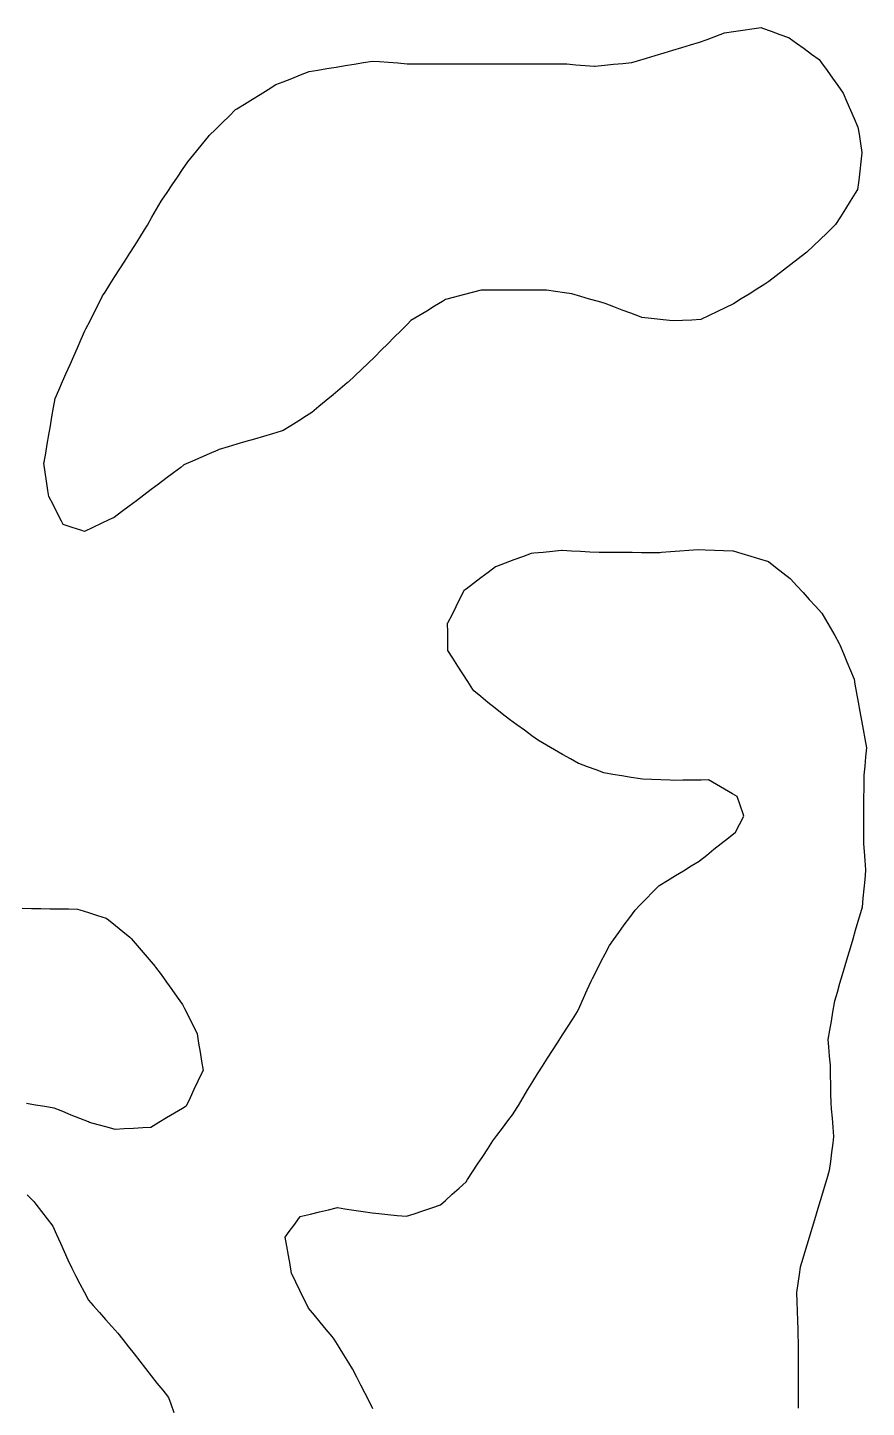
# Model space of a CAD drawing. Header units: millimetres. Extents: x 230 to 3347, y 514 to 5196.
# Drawn here: x 1839 to 1929.8, y 1621.7 to 1771.1 of the extents above; entities that cross this region are included whole.
import ezdxf

# ---------------------------------------------------------------- set-up
doc = ezdxf.new("R2010")
doc.units = ezdxf.units.MM
for name, color, linetype in [('ALL_HOLES', 1, 'Continuous'), ('OUTLINE_ISLAND_01_HOLE_06', 1, 'Continuous'), ('OUTLINE_ISLAND_01_HOLE_16', 1, 'Continuous')]:
    doc.layers.add(name, color=color, linetype=linetype)

msp = doc.modelspace()

# ---------------------------------------------------------------- linework, layer by layer
at = {"layer": 'ALL_HOLES'}
msp.add_lwpolyline([(1927.2697, 1764.0044), (1927.6685, 1763.0873), (1928.0672, 1762.1702), (1928.4659, 1761.2532), (1928.8647, 1760.3361), (1928.9877, 1759.5583), (1929.1438, 1758.5706), (1929.3, 1757.5829), (1929.2979, 1757.5642), (1929.1833, 1756.5707), (1929.0687, 1755.5773), (1928.9541, 1754.5839), (1928.8396, 1753.5905), (1928.5774, 1753.1735), (1928.0452, 1752.3269), (1927.5129, 1751.4803), (1926.9807, 1750.6337), (1926.4485, 1749.7871), (1926.2083, 1749.5552), (1925.4891, 1748.8604), (1924.7698, 1748.1657), (1924.0506, 1747.4709), (1923.3314, 1746.7762), (1923.1965, 1746.6724), (1922.4039, 1746.0625), (1921.6114, 1745.4527), (1920.8189, 1744.8429), (1920.0264, 1744.233), (1919.2338, 1743.6232), (1918.7754, 1743.333), (1917.9304, 1742.7981), (1917.0855, 1742.2632), (1916.2406, 1741.7284), (1915.3957, 1741.1935), (1914.5488, 1740.7883), (1913.6467, 1740.3567), (1912.7447, 1739.9251), (1911.8426, 1739.4935), (1910.8727, 1739.4443), (1909.874, 1739.3935), (1908.8753, 1739.3428), (1908.4649, 1739.3901), (1907.4715, 1739.5046), (1906.478, 1739.6191), (1905.4846, 1739.7336), (1905.2294, 1739.8294), (1904.2932, 1740.1807), (1903.357, 1740.5321), (1902.4207, 1740.8834), (1901.4845, 1741.2348), (1900.7807, 1741.4401), (1899.8207, 1741.72), (1898.8607, 1742), (1897.9007, 1742.28), (1897.1111, 1742.3989), (1896.1223, 1742.5478), (1895.1334, 1742.6967), (1895.0978, 1742.6966), (1894.0978, 1742.6935), (1893.0978, 1742.6905), (1892.0978, 1742.6875), (1891.0978, 1742.6845), (1890.0978, 1742.6814), (1889.0978, 1742.6784), (1888.0978, 1742.6754), (1888.0713, 1742.6684), (1887.1039, 1742.415), (1886.1365, 1742.1616), (1885.1692, 1741.9082), (1884.2018, 1741.6548), (1883.8807, 1741.4597), (1883.0261, 1740.9405), (1882.1714, 1740.4213), (1881.3168, 1739.9022), (1880.4621, 1739.383), (1880.0797, 1738.9992), (1879.3739, 1738.2907), (1878.6681, 1737.5823), (1877.9623, 1736.8739), (1877.2565, 1736.1655), (1876.5507, 1735.4571), (1875.8342, 1734.7747), (1875.1101, 1734.085), (1874.386, 1733.3953), (1873.6619, 1732.7056), (1873.579, 1732.6366), (1872.8101, 1731.9972), (1872.0412, 1731.3578), (1871.2724, 1730.7184), (1870.5035, 1730.079), (1869.7346, 1729.4396), (1869.1601, 1729.076), (1868.3152, 1728.5412), (1867.4702, 1728.0064), (1866.6252, 1727.4715), (1866.4198, 1727.4112), (1865.4604, 1727.1293), (1864.5009, 1726.8474), (1863.5415, 1726.5655), (1862.582, 1726.2836), (1861.6226, 1726.0017), (1860.6631, 1725.7198), (1859.7037, 1725.4379), (1859.549, 1725.3694), (1858.6345, 1724.9647), (1857.7201, 1724.56), (1856.8056, 1724.1553), (1855.8912, 1723.7506), (1855.5394, 1723.4863), (1854.7399, 1722.8856), (1853.9404, 1722.2849), (1853.1409, 1721.6842), (1852.3414, 1721.0835), (1851.5419, 1720.4829), (1850.7424, 1719.8822), (1849.943, 1719.2815), (1849.1435, 1718.6808), (1848.344, 1718.0801), (1847.843, 1717.8402), (1846.9411, 1717.4083), (1846.0391, 1716.9764), (1845.1372, 1716.5445), (1844.722, 1716.68), (1843.7713, 1716.99), (1842.8205, 1717.3001), (1842.6256, 1717.6822), (1842.1711, 1718.5729), (1841.7166, 1719.4637), (1841.2621, 1720.3544), (1841.1678, 1720.995), (1841.0223, 1721.9843), (1840.8767, 1722.9737), (1840.7311, 1723.963), (1840.7457, 1724.0473), (1840.9164, 1725.0326), (1841.087, 1726.018), (1841.2577, 1727.0033), (1841.4283, 1727.9886), (1841.599, 1728.974), (1841.7697, 1729.9593), (1841.9403, 1730.9446), (1841.9434, 1730.9516), (1842.3456, 1731.8671), (1842.7478, 1732.7827), (1843.15, 1733.6982), (1843.5522, 1734.6138), (1843.9544, 1735.5293), (1844.3566, 1736.4449), (1844.7589, 1737.3604), (1845.1611, 1738.276), (1845.2675, 1738.4847), (1845.7216, 1739.3756), (1846.1758, 1740.2665), (1846.63, 1741.1574), (1847.0842, 1742.0483), (1847.3457, 1742.4603), (1847.8816, 1743.3046), (1848.4176, 1744.1488), (1848.9535, 1744.9931), (1849.4894, 1745.8374), (1850.0253, 1746.6816), (1850.5612, 1747.5259), (1851.0972, 1748.3702), (1851.6331, 1749.2144), (1851.9289, 1749.7271), (1852.4287, 1750.5932), (1852.9286, 1751.4593), (1853.4284, 1752.3255), (1853.4964, 1752.4261), (1854.0565, 1753.2545), (1854.6166, 1754.0829), (1855.1768, 1754.9113), (1855.7369, 1755.7397), (1856.297, 1756.5681), (1856.6379, 1756.9861), (1857.27, 1757.761), (1857.9021, 1758.5358), (1858.5342, 1759.3107), (1858.6375, 1759.4127), (1859.3492, 1760.1152), (1860.0609, 1760.8177), (1860.7725, 1761.5202), (1861.4842, 1762.2227), (1861.601, 1762.2955), (1862.4498, 1762.8243), (1863.2985, 1763.3532), (1864.1472, 1763.882), (1864.996, 1764.4108), (1865.8447, 1764.9396), (1866.6489, 1765.2522), (1867.5809, 1765.6145), (1868.513, 1765.9767), (1869.4451, 1766.339), (1870.3853, 1766.497), (1871.3714, 1766.6627), (1872.3576, 1766.8284), (1873.3438, 1766.9941), (1874.33, 1767.1598), (1875.3161, 1767.3255), (1876.3023, 1767.4912), (1877.0557, 1767.4322), (1878.0526, 1767.354), (1879.0495, 1767.2758), (1880.0465, 1767.1976), (1881.0224, 1767.1975), (1882.0224, 1767.1974), (1883.0224, 1767.1973), (1884.0224, 1767.1972), (1885.0224, 1767.1971), (1886.0224, 1767.197), (1887.0224, 1767.1969), (1888.0224, 1767.1968), (1889.0224, 1767.1967), (1890.0224, 1767.1966), (1891.0224, 1767.1965), (1892.0224, 1767.1963), (1893.0224, 1767.1962), (1894.0224, 1767.1961), (1895.0224, 1767.196), (1896.0224, 1767.1959), (1897.0224, 1767.1958), (1897.3366, 1767.1708), (1898.3334, 1767.0913), (1899.3303, 1767.0118), (1900.3271, 1766.9323), (1900.4163, 1766.9409), (1901.4116, 1767.0378), (1902.4069, 1767.1346), (1903.4022, 1767.2314), (1904.3975, 1767.3283), (1905.0047, 1767.5099), (1905.9628, 1767.7964), (1906.9208, 1768.083), (1907.8789, 1768.3695), (1908.837, 1768.6561), (1909.795, 1768.9426), (1910.7531, 1769.2292), (1911.7112, 1769.5157), (1912.5435, 1769.8309), (1913.4787, 1770.1849), (1914.4139, 1770.539), (1914.4195, 1770.5398), (1915.4093, 1770.6819), (1916.3992, 1770.8239), (1917.389, 1770.966), (1918.3789, 1771.1081), (1918.5324, 1771.0526), (1919.4728, 1770.7125), (1920.4132, 1770.3725), (1921.3536, 1770.0324), (1921.4085, 1769.9932), (1922.2219, 1769.4116), (1923.0354, 1768.83), (1923.8488, 1768.2483), (1924.6623, 1767.6667), (1924.9402, 1767.2765), (1925.5201, 1766.4618), (1926.1001, 1765.6472), (1926.6801, 1764.8326), (1927.2601, 1764.0179)], close=True, dxfattribs=at)
for points in [[(1876.3345, 1621.5465), (1875.9238, 1622.4583), (1875.5206, 1623.2315), (1875.0583, 1624.1182), (1874.5959, 1625.0049), (1874.1336, 1625.8916), (1873.7349, 1626.5415), (1873.2119, 1627.3938), (1872.6889, 1628.2462), (1872.1659, 1629.0985), (1871.9261, 1629.3892), (1871.2896, 1630.1605), (1870.653, 1630.9317), (1870.0165, 1631.703), (1869.38, 1632.4743), (1869.3292, 1632.5774), (1868.8867, 1633.4741), (1868.4442, 1634.3709), (1868.0017, 1635.2677), (1867.5593, 1636.1645), (1867.5512, 1636.2094), (1867.3741, 1637.1936), (1867.1971, 1638.1778), (1867.02, 1639.1621), (1866.843, 1640.1463), (1867.2941, 1640.7615), (1867.8854, 1641.5679), (1868.4767, 1642.3744), (1868.6136, 1642.4078), (1869.5849, 1642.6456), (1870.5562, 1642.8833), (1871.5276, 1643.121), (1872.4989, 1643.3587), (1873.3029, 1643.234), (1874.2911, 1643.0806), (1875.2793, 1642.9273), (1876.2674, 1642.774), (1876.9848, 1642.7025), (1877.9798, 1642.6034), (1878.9749, 1642.5043), (1879.97, 1642.4052), (1880.822, 1642.6919), (1881.7698, 1643.0108), (1882.7176, 1643.3297), (1883.6654, 1643.6487), (1884.1995, 1644.1266), (1884.9447, 1644.7934), (1885.6899, 1645.4603), (1886.4351, 1646.1271), (1886.5985, 1646.3778), (1887.1446, 1647.2156), (1887.6906, 1648.0533), (1888.2367, 1648.8911), (1888.7827, 1649.7288), (1889.3288, 1650.5666), (1889.7681, 1651.1483), (1890.3708, 1651.9463), (1890.9735, 1652.7443), (1891.5762, 1653.5423), (1891.5887, 1653.5629), (1892.1061, 1654.4187), (1892.6235, 1655.2744), (1893.1409, 1656.1301), (1893.6583, 1656.9859), (1894.1758, 1657.8416), (1894.7122, 1658.6761), (1895.253, 1659.5173), (1895.7937, 1660.3585), (1896.3345, 1661.1997), (1896.8752, 1662.0409), (1897.416, 1662.8821), (1897.9567, 1663.7233), (1898.4975, 1664.5644), (1898.7415, 1665.1099), (1899.1498, 1666.0228), (1899.5581, 1666.9356), (1899.9665, 1667.8484), (1900.1319, 1668.171), (1900.5884, 1669.0608), (1901.0448, 1669.9505), (1901.5012, 1670.8403), (1901.9577, 1671.7301), (1902.3951, 1672.3321), (1902.9828, 1673.1411), (1903.5706, 1673.9501), (1904.1584, 1674.7592), (1904.7462, 1675.5682), (1905.2272, 1676.0595), (1905.9267, 1676.7741), (1906.6262, 1677.4887), (1907.3258, 1678.2034), (1907.4135, 1678.2571), (1908.2664, 1678.7792), (1909.1192, 1679.3013), (1909.9721, 1679.8234), (1910.825, 1680.3455), (1911.6779, 1680.8676), (1911.7167, 1680.8985), (1912.4993, 1681.5211), (1913.2818, 1682.1437), (1914.0644, 1682.7662), (1914.847, 1683.3888), (1915.6295, 1684.0114), (1916.0565, 1684.8441), (1916.5127, 1685.734), (1916.4347, 1685.9697), (1916.1205, 1686.919), (1915.8063, 1687.8684), (1915.2874, 1688.1646), (1914.4189, 1688.6603), (1913.5505, 1689.156), (1912.682, 1689.6518), (1911.9049, 1689.6416), (1910.905, 1689.6286), (1909.9051, 1689.6155), (1908.9052, 1689.6025), (1908.5215, 1689.6173), (1907.5223, 1689.6558), (1906.523, 1689.6943), (1905.5238, 1689.7329), (1905.2892, 1689.7712), (1904.3024, 1689.9326), (1903.3155, 1690.094), (1902.3286, 1690.2554), (1901.3417, 1690.4168), (1900.5068, 1690.7294), (1899.5703, 1691.0802), (1898.6339, 1691.4309), (1898.6248, 1691.4361), (1897.7553, 1691.9301), (1896.8858, 1692.4241), (1896.0164, 1692.9181), (1895.1469, 1693.412), (1894.2774, 1693.906), (1893.5621, 1694.4318), (1892.7563, 1695.024), (1891.9505, 1695.6162), (1891.1447, 1696.2084), (1890.3389, 1696.8006), (1889.5862, 1697.4161), (1888.8121, 1698.0491), (1888.0379, 1698.6821), (1887.2638, 1699.315), (1887.1717, 1699.458), (1886.6303, 1700.2988), (1886.0889, 1701.1396), (1885.5475, 1701.9803), (1885.0061, 1702.8211), (1884.4647, 1703.6619), (1884.4581, 1704.612), (1884.4512, 1705.612), (1884.4443, 1706.6119), (1884.4646, 1706.6521), (1884.915, 1707.5448), (1885.3655, 1708.4376), (1885.816, 1709.3304), (1886.2665, 1710.2232), (1886.436, 1710.3511), (1887.2344, 1710.9533), (1888.0328, 1711.5554), (1888.8312, 1712.1576), (1889.6296, 1712.7597), (1889.7603, 1712.8084), (1890.6974, 1713.1573), (1891.6346, 1713.5062), (1892.5718, 1713.8551), (1893.5089, 1714.204), (1893.7916, 1714.2321), (1894.7867, 1714.3311), (1895.7818, 1714.4301), (1896.7769, 1714.529), (1896.8418, 1714.5255), (1897.8404, 1714.471), (1898.8389, 1714.4165), (1899.8374, 1714.362), (1900.8359, 1714.3075), (1901.4366, 1714.3057), (1902.4366, 1714.3028), (1903.4366, 1714.2999), (1904.4366, 1714.297), (1905.4366, 1714.2941), (1906.4366, 1714.2911), (1907.4366, 1714.2882), (1907.5836, 1714.2994), (1908.5807, 1714.3753), (1909.5778, 1714.4512), (1910.5749, 1714.5271), (1911.572, 1714.603), (1912.3262, 1714.5731), (1913.3254, 1714.5336), (1914.3247, 1714.4941), (1915.3239, 1714.4545), (1915.3439, 1714.4537), (1916.3006, 1714.1626), (1917.2573, 1713.8714), (1918.2139, 1713.5802), (1919.1706, 1713.289), (1919.9319, 1712.7012), (1920.7234, 1712.0901), (1921.515, 1711.479), (1921.5795, 1711.4082), (1922.2537, 1710.6697), (1922.9279, 1709.9311), (1923.6021, 1709.1926), (1924.2763, 1708.454), (1924.9505, 1707.7155), (1925.3504, 1707.0238), (1925.8509, 1706.1581), (1926.3514, 1705.2923), (1926.8519, 1704.4266), (1926.9151, 1704.2741), (1927.2979, 1703.3503), (1927.6808, 1702.4265), (1928.0637, 1701.5027), (1928.4466, 1700.5789), (1928.5466, 1700.0236), (1928.7238, 1699.0394), (1928.9009, 1698.0552), (1929.0781, 1697.071), (1929.2553, 1696.0869), (1929.4325, 1695.1027), (1929.6097, 1694.1185), (1929.7868, 1693.1343), (1929.6942, 1692.1516), (1929.6004, 1691.156), (1929.5066, 1690.1604), (1929.5036, 1689.7289), (1929.4966, 1688.7289), (1929.4896, 1687.7289), (1929.4826, 1686.729), (1929.4756, 1685.729), (1929.4686, 1684.729), (1929.4616, 1683.729), (1929.4546, 1682.7291), (1929.5273, 1681.9217), (1929.6169, 1680.9257), (1929.7065, 1679.9298), (1929.6991, 1679.8513), (1929.6048, 1678.8557), (1929.5104, 1677.8602), (1929.416, 1676.8647), (1929.3217, 1675.8691), (1929.1482, 1675.2799), (1928.8659, 1674.3206), (1928.5835, 1673.3613), (1928.3012, 1672.402), (1928.0188, 1671.4427), (1927.7364, 1670.4833), (1927.4541, 1669.524), (1927.1717, 1668.5647), (1926.8893, 1667.6054), (1926.607, 1666.6461), (1926.3246, 1665.6868), (1926.2939, 1665.5065), (1926.1259, 1664.5207), (1925.958, 1663.5349), (1925.79, 1662.5491), (1925.622, 1661.5633), (1925.688, 1660.7564), (1925.7696, 1659.7597), (1925.8511, 1658.763), (1925.8525, 1658.6807), (1925.8693, 1657.6809), (1925.8862, 1656.681), (1925.903, 1655.6812), (1925.9198, 1654.6813), (1925.9759, 1654.0441), (1926.0635, 1653.048), (1926.1512, 1652.0518), (1926.2388, 1651.0557), (1926.1461, 1650.3246), (1926.0201, 1649.3326), (1925.8942, 1648.3405), (1925.7683, 1647.3485), (1925.5046, 1646.47), (1925.217, 1645.5122), (1924.9295, 1644.5545), (1924.6419, 1643.5967), (1924.3543, 1642.6389), (1924.0668, 1641.6812), (1923.7792, 1640.7234), (1923.4917, 1639.7656), (1923.2041, 1638.8079), (1922.9166, 1637.8501), (1922.629, 1636.8923), (1922.5117, 1636.1184), (1922.3618, 1635.1297), (1922.2119, 1634.141), (1922.2121, 1634.1364), (1922.2534, 1633.1373), (1922.2947, 1632.1381), (1922.3361, 1631.139), (1922.3774, 1630.1398), (1922.3781, 1629.6505), (1922.3796, 1628.6505), (1922.381, 1627.6505), (1922.3825, 1626.6505), (1922.3839, 1625.6505), (1922.3853, 1624.6505), (1922.3868, 1623.6505), (1922.3882, 1622.6505), (1922.3897, 1621.6505)], [(1838.3811, 1675.7627), (1839.3809, 1675.7464), (1840.3808, 1675.7302), (1841.3807, 1675.7139), (1842.3805, 1675.6977), (1843.3804, 1675.6814), (1844.3803, 1675.6652), (1844.616, 1675.591), (1845.5699, 1675.2909), (1846.5239, 1674.9908), (1847.4778, 1674.6908), (1847.7027, 1674.5103), (1848.4828, 1673.8847), (1849.263, 1673.2591), (1850.0431, 1672.6334), (1850.1659, 1672.4904), (1850.8173, 1671.7317), (1851.4688, 1670.973), (1852.1202, 1670.2143), (1852.7716, 1669.4556), (1852.8251, 1669.3814), (1853.4096, 1668.57), (1853.9941, 1667.7586), (1854.5785, 1666.9471), (1855.163, 1666.1357), (1855.7475, 1665.3243), (1855.9633, 1664.8948), (1856.4121, 1664.0011), (1856.8609, 1663.1075), (1857.3097, 1662.2139), (1857.3196, 1662.1527), (1857.4786, 1661.1654), (1857.6375, 1660.1781), (1857.7965, 1659.1908), (1857.9554, 1658.2035), (1857.8273, 1657.9323), (1857.4001, 1657.0282), (1856.9729, 1656.124), (1856.5457, 1655.2198), (1856.1186, 1654.3157), (1855.7333, 1654.0857), (1854.8747, 1653.5732), (1854.016, 1653.0607), (1853.1573, 1652.5481), (1852.2987, 1652.0356), (1851.4293, 1651.9844), (1850.431, 1651.9256), (1849.4327, 1651.8667), (1848.4345, 1651.8079), (1847.5764, 1652.0441), (1846.6123, 1652.3096), (1845.6482, 1652.575), (1845.5394, 1652.6192), (1844.6129, 1652.9953), (1843.6863, 1653.3715), (1842.7598, 1653.7477), (1841.8332, 1654.1238), (1841.8043, 1654.1286), (1840.8175, 1654.291), (1839.8308, 1654.4534), (1838.8441, 1654.6158)], [(1838.923, 1644.7148), (1839.6384, 1644.0161), (1839.8582, 1643.7271), (1840.4638, 1642.9313), (1841.0694, 1642.1355), (1841.6749, 1641.3397), (1841.6769, 1641.3355), (1842.0904, 1640.425), (1842.5039, 1639.5145), (1842.9175, 1638.604), (1843.331, 1637.6935), (1843.7445, 1636.783), (1844.157, 1635.9927), (1844.6197, 1635.1061), (1845.0824, 1634.2196), (1845.5451, 1633.3331), (1846.0766, 1632.7336), (1846.74, 1631.9853), (1847.4034, 1631.237), (1848.0668, 1630.4887), (1848.7302, 1629.7405), (1849.2572, 1629.0711), (1849.8757, 1628.2854), (1850.4943, 1627.4996), (1851.1129, 1626.7139), (1851.7315, 1625.9282), (1852.35, 1625.1424), (1852.9686, 1624.3567), (1853.5872, 1623.571), (1854.2057, 1622.7853), (1854.4531, 1622.096), (1854.7909, 1621.1548)]]:
    msp.add_lwpolyline(points, dxfattribs=at)
at = {"layer": 'OUTLINE_ISLAND_01_HOLE_06'}
for points in [[(1876.3345, 1621.5465), (1875.9238, 1622.4583), (1875.5206, 1623.2315), (1875.0583, 1624.1182), (1874.5959, 1625.0049), (1874.1336, 1625.8916), (1873.7349, 1626.5415), (1873.2119, 1627.3938), (1872.6889, 1628.2462), (1872.1659, 1629.0985), (1871.9261, 1629.3892), (1871.2896, 1630.1605), (1870.653, 1630.9317), (1870.0165, 1631.703), (1869.38, 1632.4743), (1869.3292, 1632.5774), (1868.8867, 1633.4741), (1868.4442, 1634.3709), (1868.0017, 1635.2677), (1867.5593, 1636.1645), (1867.5512, 1636.2094), (1867.3741, 1637.1936), (1867.1971, 1638.1778), (1867.02, 1639.1621), (1866.843, 1640.1463), (1867.2941, 1640.7615), (1867.8854, 1641.5679), (1868.4767, 1642.3744), (1868.6136, 1642.4078), (1869.5849, 1642.6456), (1870.5562, 1642.8833), (1871.5276, 1643.121), (1872.4989, 1643.3587), (1873.3029, 1643.234), (1874.2911, 1643.0806), (1875.2793, 1642.9273), (1876.2674, 1642.774), (1876.9848, 1642.7025), (1877.9798, 1642.6034), (1878.9749, 1642.5043), (1879.97, 1642.4052), (1880.822, 1642.6919), (1881.7698, 1643.0108), (1882.7176, 1643.3297), (1883.6654, 1643.6487), (1884.1995, 1644.1266), (1884.9447, 1644.7934), (1885.6899, 1645.4603), (1886.4351, 1646.1271), (1886.5985, 1646.3778), (1887.1446, 1647.2156), (1887.6906, 1648.0533), (1888.2367, 1648.8911), (1888.7827, 1649.7288), (1889.3288, 1650.5666), (1889.7681, 1651.1483), (1890.3708, 1651.9463), (1890.9735, 1652.7443), (1891.5762, 1653.5423), (1891.5887, 1653.5629), (1892.1061, 1654.4187), (1892.6235, 1655.2744), (1893.1409, 1656.1301), (1893.6583, 1656.9859), (1894.1758, 1657.8416), (1894.7122, 1658.6761), (1895.253, 1659.5173), (1895.7937, 1660.3585), (1896.3345, 1661.1997), (1896.8752, 1662.0409), (1897.416, 1662.8821), (1897.9567, 1663.7233), (1898.4975, 1664.5644), (1898.7415, 1665.1099), (1899.1498, 1666.0228), (1899.5581, 1666.9356), (1899.9665, 1667.8484), (1900.1319, 1668.171), (1900.5884, 1669.0608), (1901.0448, 1669.9505), (1901.5012, 1670.8403), (1901.9577, 1671.7301), (1902.3951, 1672.3321), (1902.9828, 1673.1411), (1903.5706, 1673.9501), (1904.1584, 1674.7592), (1904.7462, 1675.5682), (1905.2272, 1676.0595), (1905.9267, 1676.7741), (1906.6262, 1677.4887), (1907.3258, 1678.2034), (1907.4135, 1678.2571), (1908.2664, 1678.7792), (1909.1192, 1679.3013), (1909.9721, 1679.8234), (1910.825, 1680.3455), (1911.6779, 1680.8676), (1911.7167, 1680.8985), (1912.4993, 1681.5211), (1913.2818, 1682.1437), (1914.0644, 1682.7662), (1914.847, 1683.3888), (1915.6295, 1684.0114), (1916.0565, 1684.8441), (1916.5127, 1685.734), (1916.4347, 1685.9697), (1916.1205, 1686.919), (1915.8063, 1687.8684), (1915.2874, 1688.1646), (1914.4189, 1688.6603), (1913.5505, 1689.156), (1912.682, 1689.6518), (1911.9049, 1689.6416), (1910.905, 1689.6286), (1909.9051, 1689.6155), (1908.9052, 1689.6025), (1908.5215, 1689.6173), (1907.5223, 1689.6558), (1906.523, 1689.6943), (1905.5238, 1689.7329), (1905.2892, 1689.7712), (1904.3024, 1689.9326), (1903.3155, 1690.094), (1902.3286, 1690.2554), (1901.3417, 1690.4168), (1900.5068, 1690.7294), (1899.5703, 1691.0802), (1898.6339, 1691.4309), (1898.6248, 1691.4361), (1897.7553, 1691.9301), (1896.8858, 1692.4241), (1896.0164, 1692.9181), (1895.1469, 1693.412), (1894.2774, 1693.906), (1893.5621, 1694.4318), (1892.7563, 1695.024), (1891.9505, 1695.6162), (1891.1447, 1696.2084), (1890.3389, 1696.8006), (1889.5862, 1697.4161), (1888.8121, 1698.0491), (1888.0379, 1698.6821), (1887.2638, 1699.315), (1887.1717, 1699.458), (1886.6303, 1700.2988), (1886.0889, 1701.1396), (1885.5475, 1701.9803), (1885.0061, 1702.8211), (1884.4647, 1703.6619), (1884.4581, 1704.612), (1884.4512, 1705.612), (1884.4443, 1706.6119), (1884.4646, 1706.6521), (1884.915, 1707.5448), (1885.3655, 1708.4376), (1885.816, 1709.3304), (1886.2665, 1710.2232), (1886.436, 1710.3511), (1887.2344, 1710.9533), (1888.0328, 1711.5554), (1888.8312, 1712.1576), (1889.6296, 1712.7597), (1889.7603, 1712.8084), (1890.6974, 1713.1573), (1891.6346, 1713.5062), (1892.5718, 1713.8551), (1893.5089, 1714.204), (1893.7916, 1714.2321), (1894.7867, 1714.3311), (1895.7818, 1714.4301), (1896.7769, 1714.529), (1896.8418, 1714.5255), (1897.8404, 1714.471), (1898.8389, 1714.4165), (1899.8374, 1714.362), (1900.8359, 1714.3075), (1901.4366, 1714.3057), (1902.4366, 1714.3028), (1903.4366, 1714.2999), (1904.4366, 1714.297), (1905.4366, 1714.2941), (1906.4366, 1714.2911), (1907.4366, 1714.2882), (1907.5836, 1714.2994), (1908.5807, 1714.3753), (1909.5778, 1714.4512), (1910.5749, 1714.5271), (1911.572, 1714.603), (1912.3262, 1714.5731), (1913.3254, 1714.5336), (1914.3247, 1714.4941), (1915.3239, 1714.4545), (1915.3439, 1714.4537), (1916.3006, 1714.1626), (1917.2573, 1713.8714), (1918.2139, 1713.5802), (1919.1706, 1713.289), (1919.9319, 1712.7012), (1920.7234, 1712.0901), (1921.515, 1711.479), (1921.5795, 1711.4082), (1922.2537, 1710.6697), (1922.9279, 1709.9311), (1923.6021, 1709.1926), (1924.2763, 1708.454), (1924.9505, 1707.7155), (1925.3504, 1707.0238), (1925.8509, 1706.1581), (1926.3514, 1705.2923), (1926.8519, 1704.4266), (1926.9151, 1704.2741), (1927.2979, 1703.3503), (1927.6808, 1702.4265), (1928.0637, 1701.5027), (1928.4466, 1700.5789), (1928.5466, 1700.0236), (1928.7238, 1699.0394), (1928.9009, 1698.0552), (1929.0781, 1697.071), (1929.2553, 1696.0869), (1929.4325, 1695.1027), (1929.6097, 1694.1185), (1929.7868, 1693.1343), (1929.6942, 1692.1516), (1929.6004, 1691.156), (1929.5066, 1690.1604), (1929.5036, 1689.7289), (1929.4966, 1688.7289), (1929.4896, 1687.7289), (1929.4826, 1686.729), (1929.4756, 1685.729), (1929.4686, 1684.729), (1929.4616, 1683.729), (1929.4546, 1682.7291), (1929.5273, 1681.9217), (1929.6169, 1680.9257), (1929.7065, 1679.9298), (1929.6991, 1679.8513), (1929.6048, 1678.8557), (1929.5104, 1677.8602), (1929.416, 1676.8647), (1929.3217, 1675.8691), (1929.1482, 1675.2799), (1928.8659, 1674.3206), (1928.5835, 1673.3613), (1928.3012, 1672.402), (1928.0188, 1671.4427), (1927.7364, 1670.4833), (1927.4541, 1669.524), (1927.1717, 1668.5647), (1926.8893, 1667.6054), (1926.607, 1666.6461), (1926.3246, 1665.6868), (1926.2939, 1665.5065), (1926.1259, 1664.5207), (1925.958, 1663.5349), (1925.79, 1662.5491), (1925.622, 1661.5633), (1925.688, 1660.7564), (1925.7696, 1659.7597), (1925.8511, 1658.763), (1925.8525, 1658.6807), (1925.8693, 1657.6809), (1925.8862, 1656.681), (1925.903, 1655.6812), (1925.9198, 1654.6813), (1925.9759, 1654.0441), (1926.0635, 1653.048), (1926.1512, 1652.0518), (1926.2388, 1651.0557), (1926.1461, 1650.3246), (1926.0201, 1649.3326), (1925.8942, 1648.3405), (1925.7683, 1647.3485), (1925.5046, 1646.47), (1925.217, 1645.5122), (1924.9295, 1644.5545), (1924.6419, 1643.5967), (1924.3543, 1642.6389), (1924.0668, 1641.6812), (1923.7792, 1640.7234), (1923.4917, 1639.7656), (1923.2041, 1638.8079), (1922.9166, 1637.8501), (1922.629, 1636.8923), (1922.5117, 1636.1184), (1922.3618, 1635.1297), (1922.2119, 1634.141), (1922.2121, 1634.1364), (1922.2534, 1633.1373), (1922.2947, 1632.1381), (1922.3361, 1631.139), (1922.3774, 1630.1398), (1922.3781, 1629.6505), (1922.3796, 1628.6505), (1922.381, 1627.6505), (1922.3825, 1626.6505), (1922.3839, 1625.6505), (1922.3853, 1624.6505), (1922.3868, 1623.6505), (1922.3882, 1622.6505), (1922.3897, 1621.6505)], [(1838.3811, 1675.7627), (1839.3809, 1675.7464), (1840.3808, 1675.7302), (1841.3807, 1675.7139), (1842.3805, 1675.6977), (1843.3804, 1675.6814), (1844.3803, 1675.6652), (1844.616, 1675.591), (1845.5699, 1675.2909), (1846.5239, 1674.9908), (1847.4778, 1674.6908), (1847.7027, 1674.5103), (1848.4828, 1673.8847), (1849.263, 1673.2591), (1850.0431, 1672.6334), (1850.1659, 1672.4904), (1850.8173, 1671.7317), (1851.4688, 1670.973), (1852.1202, 1670.2143), (1852.7716, 1669.4556), (1852.8251, 1669.3814), (1853.4096, 1668.57), (1853.9941, 1667.7586), (1854.5785, 1666.9471), (1855.163, 1666.1357), (1855.7475, 1665.3243), (1855.9633, 1664.8948), (1856.4121, 1664.0011), (1856.8609, 1663.1075), (1857.3097, 1662.2139), (1857.3196, 1662.1527), (1857.4786, 1661.1654), (1857.6375, 1660.1781), (1857.7965, 1659.1908), (1857.9554, 1658.2035), (1857.8273, 1657.9323), (1857.4001, 1657.0282), (1856.9729, 1656.124), (1856.5457, 1655.2198), (1856.1186, 1654.3157), (1855.7333, 1654.0857), (1854.8747, 1653.5732), (1854.016, 1653.0607), (1853.1573, 1652.5481), (1852.2987, 1652.0356), (1851.4293, 1651.9844), (1850.431, 1651.9256), (1849.4327, 1651.8667), (1848.4345, 1651.8079), (1847.5764, 1652.0441), (1846.6123, 1652.3096), (1845.6482, 1652.575), (1845.5394, 1652.6192), (1844.6129, 1652.9953), (1843.6863, 1653.3715), (1842.7598, 1653.7477), (1841.8332, 1654.1238), (1841.8043, 1654.1286), (1840.8175, 1654.291), (1839.8308, 1654.4534), (1838.8441, 1654.6158)], [(1838.923, 1644.7148), (1839.6384, 1644.0161), (1839.8582, 1643.7271), (1840.4638, 1642.9313), (1841.0694, 1642.1355), (1841.6749, 1641.3397), (1841.6769, 1641.3355), (1842.0904, 1640.425), (1842.5039, 1639.5145), (1842.9175, 1638.604), (1843.331, 1637.6935), (1843.7445, 1636.783), (1844.157, 1635.9927), (1844.6197, 1635.1061), (1845.0824, 1634.2196), (1845.5451, 1633.3331), (1846.0766, 1632.7336), (1846.74, 1631.9853), (1847.4034, 1631.237), (1848.0668, 1630.4887), (1848.7302, 1629.7405), (1849.2572, 1629.0711), (1849.8757, 1628.2854), (1850.4943, 1627.4996), (1851.1129, 1626.7139), (1851.7315, 1625.9282), (1852.35, 1625.1424), (1852.9686, 1624.3567), (1853.5872, 1623.571), (1854.2057, 1622.7853), (1854.4531, 1622.096), (1854.7909, 1621.1548)]]:
    msp.add_lwpolyline(points, dxfattribs=at)
at = {"layer": 'OUTLINE_ISLAND_01_HOLE_16'}
msp.add_lwpolyline([(1927.2697, 1764.0044), (1927.6685, 1763.0873), (1928.0672, 1762.1702), (1928.4659, 1761.2532), (1928.8647, 1760.3361), (1928.9877, 1759.5583), (1929.1438, 1758.5706), (1929.3, 1757.5829), (1929.2979, 1757.5642), (1929.1833, 1756.5707), (1929.0687, 1755.5773), (1928.9541, 1754.5839), (1928.8396, 1753.5905), (1928.5774, 1753.1735), (1928.0452, 1752.3269), (1927.5129, 1751.4803), (1926.9807, 1750.6337), (1926.4485, 1749.7871), (1926.2083, 1749.5552), (1925.4891, 1748.8604), (1924.7698, 1748.1657), (1924.0506, 1747.4709), (1923.3314, 1746.7762), (1923.1965, 1746.6724), (1922.4039, 1746.0625), (1921.6114, 1745.4527), (1920.8189, 1744.8429), (1920.0264, 1744.233), (1919.2338, 1743.6232), (1918.7754, 1743.333), (1917.9304, 1742.7981), (1917.0855, 1742.2632), (1916.2406, 1741.7284), (1915.3957, 1741.1935), (1914.5488, 1740.7883), (1913.6467, 1740.3567), (1912.7447, 1739.9251), (1911.8426, 1739.4935), (1910.8727, 1739.4443), (1909.874, 1739.3935), (1908.8753, 1739.3428), (1908.4649, 1739.3901), (1907.4715, 1739.5046), (1906.478, 1739.6191), (1905.4846, 1739.7336), (1905.2294, 1739.8294), (1904.2932, 1740.1807), (1903.357, 1740.5321), (1902.4207, 1740.8834), (1901.4845, 1741.2348), (1900.7807, 1741.4401), (1899.8207, 1741.72), (1898.8607, 1742), (1897.9007, 1742.28), (1897.1111, 1742.3989), (1896.1223, 1742.5478), (1895.1334, 1742.6967), (1895.0978, 1742.6966), (1894.0978, 1742.6935), (1893.0978, 1742.6905), (1892.0978, 1742.6875), (1891.0978, 1742.6845), (1890.0978, 1742.6814), (1889.0978, 1742.6784), (1888.0978, 1742.6754), (1888.0713, 1742.6684), (1887.1039, 1742.415), (1886.1365, 1742.1616), (1885.1692, 1741.9082), (1884.2018, 1741.6548), (1883.8807, 1741.4597), (1883.0261, 1740.9405), (1882.1714, 1740.4213), (1881.3168, 1739.9022), (1880.4621, 1739.383), (1880.0797, 1738.9992), (1879.3739, 1738.2907), (1878.6681, 1737.5823), (1877.9623, 1736.8739), (1877.2565, 1736.1655), (1876.5507, 1735.4571), (1875.8342, 1734.7747), (1875.1101, 1734.085), (1874.386, 1733.3953), (1873.6619, 1732.7056), (1873.579, 1732.6366), (1872.8101, 1731.9972), (1872.0412, 1731.3578), (1871.2724, 1730.7184), (1870.5035, 1730.079), (1869.7346, 1729.4396), (1869.1601, 1729.076), (1868.3152, 1728.5412), (1867.4702, 1728.0064), (1866.6252, 1727.4715), (1866.4198, 1727.4112), (1865.4604, 1727.1293), (1864.5009, 1726.8474), (1863.5415, 1726.5655), (1862.582, 1726.2836), (1861.6226, 1726.0017), (1860.6631, 1725.7198), (1859.7037, 1725.4379), (1859.549, 1725.3694), (1858.6345, 1724.9647), (1857.7201, 1724.56), (1856.8056, 1724.1553), (1855.8912, 1723.7506), (1855.5394, 1723.4863), (1854.7399, 1722.8856), (1853.9404, 1722.2849), (1853.1409, 1721.6842), (1852.3414, 1721.0835), (1851.5419, 1720.4829), (1850.7424, 1719.8822), (1849.943, 1719.2815), (1849.1435, 1718.6808), (1848.344, 1718.0801), (1847.843, 1717.8402), (1846.9411, 1717.4083), (1846.0391, 1716.9764), (1845.1372, 1716.5445), (1844.722, 1716.68), (1843.7713, 1716.99), (1842.8205, 1717.3001), (1842.6256, 1717.6822), (1842.1711, 1718.5729), (1841.7166, 1719.4637), (1841.2621, 1720.3544), (1841.1678, 1720.995), (1841.0223, 1721.9843), (1840.8767, 1722.9737), (1840.7311, 1723.963), (1840.7457, 1724.0473), (1840.9164, 1725.0326), (1841.087, 1726.018), (1841.2577, 1727.0033), (1841.4283, 1727.9886), (1841.599, 1728.974), (1841.7697, 1729.9593), (1841.9403, 1730.9446), (1841.9434, 1730.9516), (1842.3456, 1731.8671), (1842.7478, 1732.7827), (1843.15, 1733.6982), (1843.5522, 1734.6138), (1843.9544, 1735.5293), (1844.3566, 1736.4449), (1844.7589, 1737.3604), (1845.1611, 1738.276), (1845.2675, 1738.4847), (1845.7216, 1739.3756), (1846.1758, 1740.2665), (1846.63, 1741.1574), (1847.0842, 1742.0483), (1847.3457, 1742.4603), (1847.8816, 1743.3046), (1848.4176, 1744.1488), (1848.9535, 1744.9931), (1849.4894, 1745.8374), (1850.0253, 1746.6816), (1850.5612, 1747.5259), (1851.0972, 1748.3702), (1851.6331, 1749.2144), (1851.9289, 1749.7271), (1852.4287, 1750.5932), (1852.9286, 1751.4593), (1853.4284, 1752.3255), (1853.4964, 1752.4261), (1854.0565, 1753.2545), (1854.6166, 1754.0829), (1855.1768, 1754.9113), (1855.7369, 1755.7397), (1856.297, 1756.5681), (1856.6379, 1756.9861), (1857.27, 1757.761), (1857.9021, 1758.5358), (1858.5342, 1759.3107), (1858.6375, 1759.4127), (1859.3492, 1760.1152), (1860.0609, 1760.8177), (1860.7725, 1761.5202), (1861.4842, 1762.2227), (1861.601, 1762.2955), (1862.4498, 1762.8243), (1863.2985, 1763.3532), (1864.1472, 1763.882), (1864.996, 1764.4108), (1865.8447, 1764.9396), (1866.6489, 1765.2522), (1867.5809, 1765.6145), (1868.513, 1765.9767), (1869.4451, 1766.339), (1870.3853, 1766.497), (1871.3714, 1766.6627), (1872.3576, 1766.8284), (1873.3438, 1766.9941), (1874.33, 1767.1598), (1875.3161, 1767.3255), (1876.3023, 1767.4912), (1877.0557, 1767.4322), (1878.0526, 1767.354), (1879.0495, 1767.2758), (1880.0465, 1767.1976), (1881.0224, 1767.1975), (1882.0224, 1767.1974), (1883.0224, 1767.1973), (1884.0224, 1767.1972), (1885.0224, 1767.1971), (1886.0224, 1767.197), (1887.0224, 1767.1969), (1888.0224, 1767.1968), (1889.0224, 1767.1967), (1890.0224, 1767.1966), (1891.0224, 1767.1965), (1892.0224, 1767.1963), (1893.0224, 1767.1962), (1894.0224, 1767.1961), (1895.0224, 1767.196), (1896.0224, 1767.1959), (1897.0224, 1767.1958), (1897.3366, 1767.1708), (1898.3334, 1767.0913), (1899.3303, 1767.0118), (1900.3271, 1766.9323), (1900.4163, 1766.9409), (1901.4116, 1767.0378), (1902.4069, 1767.1346), (1903.4022, 1767.2314), (1904.3975, 1767.3283), (1905.0047, 1767.5099), (1905.9628, 1767.7964), (1906.9208, 1768.083), (1907.8789, 1768.3695), (1908.837, 1768.6561), (1909.795, 1768.9426), (1910.7531, 1769.2292), (1911.7112, 1769.5157), (1912.5435, 1769.8309), (1913.4787, 1770.1849), (1914.4139, 1770.539), (1914.4195, 1770.5398), (1915.4093, 1770.6819), (1916.3992, 1770.8239), (1917.389, 1770.966), (1918.3789, 1771.1081), (1918.5324, 1771.0526), (1919.4728, 1770.7125), (1920.4132, 1770.3725), (1921.3536, 1770.0324), (1921.4085, 1769.9932), (1922.2219, 1769.4116), (1923.0354, 1768.83), (1923.8488, 1768.2483), (1924.6623, 1767.6667), (1924.9402, 1767.2765), (1925.5201, 1766.4618), (1926.1001, 1765.6472), (1926.6801, 1764.8326), (1927.2601, 1764.0179)], close=True, dxfattribs=at)

doc.saveas('drawing.dxf')
